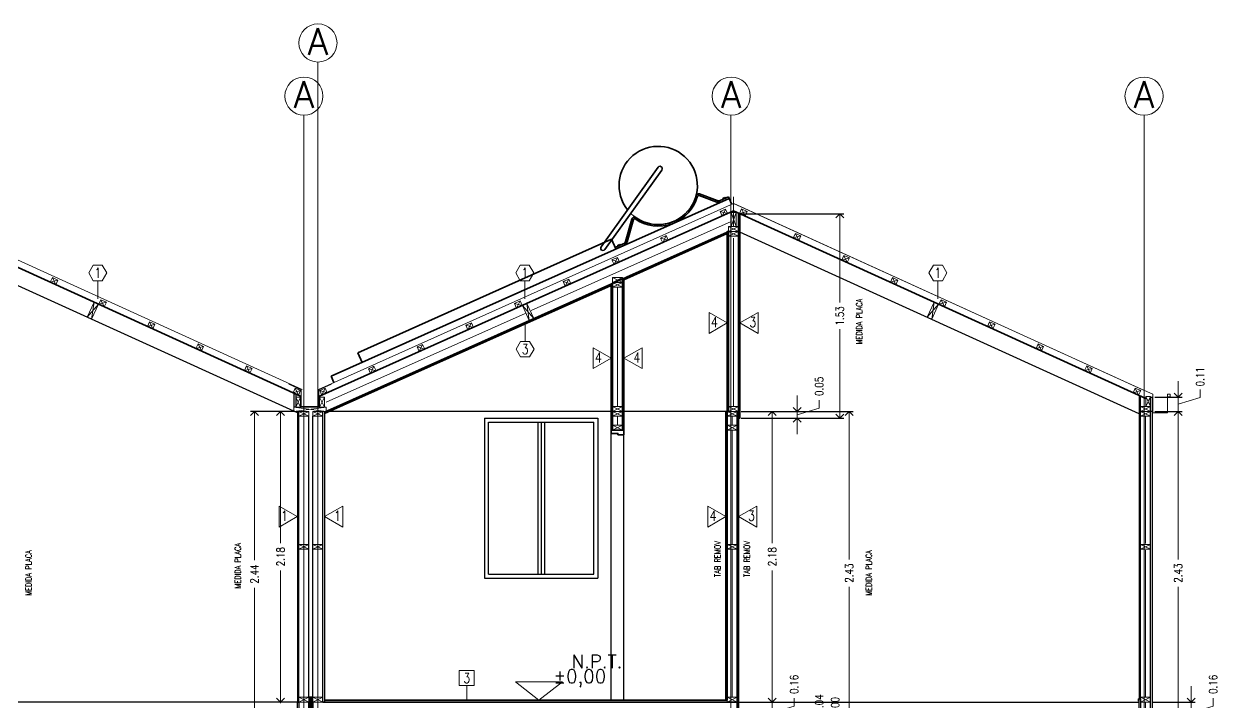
# Model space of a CAD drawing. Header units: inches. Extents: x 10.8 to 60.4, y 12.2 to 79.7.
# Drawn here: x 24.24 to 33.21, y 74.64 to 79.72 of the extents above; entities that cross this region are included whole.
import ezdxf
from ezdxf.enums import TextEntityAlignment as Align

# ---------------------------------------------------------------- set-up
doc = ezdxf.new("R2010")
doc.units = ezdxf.units.IN
doc.header["$MEASUREMENT"] = 0
doc.layers.get('DEFPOINTS').update_dxf_attribs({"color": 210})
doc.layers.add('_AUX', color=210, linetype='Continuous', lineweight=18, plot=False)
for name, color, linetype, lineweight in [('A-ANNO-DIMS', 3, 'Continuous', 18), ('A-ANNO-SYMB', 3, 'Continuous', 18), ('A-ANNO-TEXT', 3, 'Continuous', 18), ('A-DETL-MCUT', 4, 'Continuous', 25), ('A-ELEV-MBE1', 7, 'Continuous', 35), ('A-ELEV-MBE2', 4, 'Continuous', 25), ('A-SECT-MCUT', 7, 'Continuous', 35), ('A-WALL-PATT', 8, 'Continuous', 18), ('A-WALL-STUD', 3, 'Continuous', 18)]:
    doc.layers.add(name, color=color, linetype=linetype, lineweight=lineweight)
doc.styles.add('E-ROMANS', font='romans.shx', dxfattribs={"width": 0.8})
doc.dimstyles.new('E-0050_ARW_12', dxfattribs={"dimscale": 0.001, "dimtxt": 60, "dimasz": 60, "dimexe": 30, "dimexo": 20, "dimgap": 30, "dimtad": 0, "dimzin": 0, "dimdsep": 46, "dimtxsty": 'E-ROMANS', "dimblk": 'OPEN90', "dimcen": 30, "dimclrd": 256, "dimclre": 256, "dimclrt": 256, "dimadec": 0, "dimazin": 0, "dimtfac": 1, "dimtmove": 1, "dimatfit": 3, "dimldrblk": 'OPEN90', "dimfxl": 1, "dimtfill": 1, "dimtolj": 1, "dimtzin": 0, "dimlwd": -1, "dimarcsym": 0})

# ---------------------------------------------------------------- blocks, each defined once
blk = doc.blocks.new('_Open90')
at = {"color": 0, "linetype": 'ByBlock', "lineweight": -2}
for p, q in [((0, 0), (-1, 0)), ((-0.5, 0.5), (0, 0)), ((0, 0), (-0.5, -0.5))]:
    blk.add_line(p, q, dxfattribs=at)
blk = doc.blocks.new('*D1560')
at = {"layer": 'A-ANNO-DIMS', "transparency": 16777216}
for p, q in [((29.8546, 74.6961), (29.8546, 74.7561)), ((30.0196, 74.6056), (30.0196, 74.6656)), ((29.8546, 74.4761), (29.8546, 74.6361)), ((29.8546, 74.4761), (29.8546, 74.6361)), ((29.8546, 74.5561), (30.0196, 74.6056)), ((29.8546, 74.4161), (29.8546, 74.3561))]:
    blk.add_line(p, q, dxfattribs=at)
at = {"layer": 'A-ANNO-DIMS', "lineweight": -2, "transparency": 16777216}
for p, q in [((29.6138, 74.6361), (29.8846, 74.6361)), ((29.6138, 74.4761), (29.8846, 74.4761))]:
    blk.add_line(p, q, dxfattribs=at)
at = {"layer": 'DEFPOINTS', "color": 0, "transparency": 16777216}
for p in [(29.5938, 74.6361), (29.8546, 74.6361), (29.5938, 74.4761)]:
    blk.add_point(p, dxfattribs=at)
at = {"layer": 'A-ANNO-DIMS', "transparency": 16777216, "xscale": 0.06, "yscale": 0.06, "zscale": 0.06}
for p, rotation in [((29.8546, 74.6361), 270), ((29.8546, 74.4761), 90)]:
    blk.add_blockref('_Open90', p, dxfattribs=dict(at, rotation=rotation))
at = {"layer": 'A-ANNO-DIMS', "transparency": 16777216, "insert": (30.0196, 74.7688), "char_height": 0.06, "attachment_point": 5, "rotation": 90, "style": 'E-ROMANS', "bg_fill": 3, "box_fill_scale": 1.25, "bg_fill_color": 256, "bg_fill_true_color": 13158600, "bg_fill_transparency": 0}
blk.add_mtext('\\A1;0.16', dxfattribs=at)
blk = doc.blocks.new('*D1561')
at = {"layer": 'A-ANNO-DIMS', "lineweight": -2, "transparency": 16777216}
for p, q in [((29.6238, 76.8161), (29.8846, 76.8161)), ((29.6138, 74.6361), (29.8846, 74.6361))]:
    blk.add_line(p, q, dxfattribs=at)
at = {"layer": 'A-ANNO-DIMS', "transparency": 16777216}
for p, q in [((29.8546, 76.7561), (29.8546, 75.8293)), ((29.8546, 74.6961), (29.8546, 75.623))]:
    blk.add_line(p, q, dxfattribs=at)
at = {"layer": 'DEFPOINTS', "color": 0, "transparency": 16777216}
for p in [(29.6038, 76.8161), (29.8546, 76.8161), (29.5938, 74.6361)]:
    blk.add_point(p, dxfattribs=at)
at = {"layer": 'A-ANNO-DIMS', "transparency": 16777216, "xscale": 0.06, "yscale": 0.06, "zscale": 0.06}
for p, rotation in [((29.8546, 76.8161), 90), ((29.8546, 74.6361), 270)]:
    blk.add_blockref('_Open90', p, dxfattribs=dict(at, rotation=rotation))
at = {"layer": 'A-ANNO-DIMS', "transparency": 16777216, "insert": (29.8546, 75.7261), "char_height": 0.06, "attachment_point": 5, "rotation": 90, "style": 'E-ROMANS', "bg_fill": 3, "box_fill_scale": 1.25, "bg_fill_color": 256, "bg_fill_true_color": 13158600, "bg_fill_transparency": 0}
blk.add_mtext('\\A1;2.18', dxfattribs=at)
blk = doc.blocks.new('*D1618')
at = {"layer": 'A-ANNO-DIMS', "lineweight": -2, "transparency": 16777216}
for p, q in [((29.6238, 78.2987), (30.3918, 78.2987)), ((29.6338, 76.7661), (30.3918, 76.7661))]:
    blk.add_line(p, q, dxfattribs=at)
at = {"layer": 'A-ANNO-DIMS', "transparency": 16777216}
for p, q in [((30.3618, 78.2387), (30.3618, 77.6321)), ((30.3618, 76.8261), (30.3618, 77.4327))]:
    blk.add_line(p, q, dxfattribs=at)
at = {"layer": 'DEFPOINTS', "color": 0, "transparency": 16777216}
for p in [(29.6038, 78.2987), (30.3618, 78.2987), (29.6138, 76.7661)]:
    blk.add_point(p, dxfattribs=at)
at = {"layer": 'A-ANNO-DIMS', "transparency": 16777216, "xscale": 0.06, "yscale": 0.06, "zscale": 0.06}
for p, rotation in [((30.3618, 78.2987), 90), ((30.3618, 76.7661), 270)]:
    blk.add_blockref('_Open90', p, dxfattribs=dict(at, rotation=rotation))
at = {"layer": 'A-ANNO-DIMS', "transparency": 16777216, "insert": (30.3618, 77.5324), "char_height": 0.06, "attachment_point": 5, "rotation": 90, "style": 'E-ROMANS', "bg_fill": 3, "box_fill_scale": 1.25, "bg_fill_color": 256, "bg_fill_true_color": 13158600, "bg_fill_transparency": 0}
blk.add_mtext('\\A1;1.53', dxfattribs=at)
blk = doc.blocks.new('*D1619')
at = {"layer": 'A-ANNO-DIMS', "transparency": 16777216}
for p, q in [((30.162, 74.4501), (30.162, 74.5101)), ((30.327, 74.4396), (30.327, 74.4996)), ((30.162, 74.3901), (30.327, 74.4396)), ((30.162, 74.3301), (30.162, 74.2701))]:
    blk.add_line(p, q, dxfattribs=at)
at = {"layer": 'A-ANNO-DIMS', "lineweight": -2, "transparency": 16777216}
blk.add_line((29.6238, 74.3901), (30.192, 74.3901), dxfattribs=at)
blk.add_line((29.6238, 74.3901), (30.192, 74.3901), dxfattribs=at)
at = {"layer": 'DEFPOINTS', "color": 0, "transparency": 16777216}
for p in [(29.6038, 74.3901), (29.6038, 74.3901), (30.162, 74.3901)]:
    blk.add_point(p, dxfattribs=at)
at = {"layer": 'A-ANNO-DIMS', "transparency": 16777216, "xscale": 0.06, "yscale": 0.06, "zscale": 0.06}
for rotation in [270, 90]:
    blk.add_blockref('_Open90', (30.162, 74.3901), dxfattribs=dict(at, rotation=rotation))
at = {"layer": 'A-ANNO-DIMS', "transparency": 16777216, "insert": (30.327, 74.6028), "char_height": 0.06, "attachment_point": 5, "rotation": 90, "style": 'E-ROMANS', "bg_fill": 3, "box_fill_scale": 1.25, "bg_fill_color": 256, "bg_fill_true_color": 13158600, "bg_fill_transparency": 0}
blk.add_mtext('\\A1;0.00', dxfattribs=at)
blk = doc.blocks.new('*D1563')
at = {"layer": 'A-ANNO-DIMS', "transparency": 16777216}
for p, q in [((30.0423, 74.4861), (30.0423, 74.5461)), ((30.2073, 74.4576), (30.2073, 74.5176)), ((30.0423, 74.4081), (30.2073, 74.4576)), ((30.0423, 74.3901), (30.0423, 74.4261)), ((30.0423, 74.3901), (30.0423, 74.4261)), ((30.0423, 74.3301), (30.0423, 74.2701))]:
    blk.add_line(p, q, dxfattribs=at)
at = {"layer": 'A-ANNO-DIMS', "lineweight": -2, "transparency": 16777216}
for p, q in [((29.6238, 74.4261), (30.0723, 74.4261)), ((29.6238, 74.3901), (30.0723, 74.3901))]:
    blk.add_line(p, q, dxfattribs=at)
at = {"layer": 'DEFPOINTS', "color": 0, "transparency": 16777216}
for p in [(29.6038, 74.4261), (29.6038, 74.3901), (30.0423, 74.4261)]:
    blk.add_point(p, dxfattribs=at)
at = {"layer": 'A-ANNO-DIMS', "transparency": 16777216, "xscale": 0.06, "yscale": 0.06, "zscale": 0.06}
for p, rotation in [((30.0423, 74.4261), 270), ((30.0423, 74.3901), 90)]:
    blk.add_blockref('_Open90', p, dxfattribs=dict(at, rotation=rotation))
at = {"layer": 'A-ANNO-DIMS', "transparency": 16777216, "insert": (30.2073, 74.6219), "char_height": 0.06, "attachment_point": 5, "rotation": 90, "style": 'E-ROMANS', "bg_fill": 3, "box_fill_scale": 1.25, "bg_fill_color": 256, "bg_fill_true_color": 13158600, "bg_fill_transparency": 0}
blk.add_mtext('\\A1;0.04', dxfattribs=at)
blk = doc.blocks.new('*D1564')
at = {"layer": 'A-ANNO-DIMS', "lineweight": -2, "transparency": 16777216}
for p, q in [((29.6238, 76.8161), (30.4628, 76.8161)), ((29.6238, 74.3901), (30.4628, 74.3901))]:
    blk.add_line(p, q, dxfattribs=at)
at = {"layer": 'A-ANNO-DIMS', "transparency": 16777216}
for p, q in [((30.4328, 76.7561), (30.4328, 75.7063)), ((30.4328, 74.4501), (30.4328, 75.5))]:
    blk.add_line(p, q, dxfattribs=at)
at = {"layer": 'DEFPOINTS', "color": 0, "transparency": 16777216}
for p in [(29.6038, 76.8161), (30.4328, 76.8161), (29.6038, 74.3901)]:
    blk.add_point(p, dxfattribs=at)
at = {"layer": 'A-ANNO-DIMS', "transparency": 16777216, "xscale": 0.06, "yscale": 0.06, "zscale": 0.06}
for p, rotation in [((30.4328, 76.8161), 90), ((30.4328, 74.3901), 270)]:
    blk.add_blockref('_Open90', p, dxfattribs=dict(at, rotation=rotation))
at = {"layer": 'A-ANNO-DIMS', "transparency": 16777216, "insert": (30.4328, 75.6031), "char_height": 0.06, "attachment_point": 5, "rotation": 90, "style": 'E-ROMANS', "bg_fill": 3, "box_fill_scale": 1.25, "bg_fill_color": 256, "bg_fill_true_color": 13158600, "bg_fill_transparency": 0}
blk.add_mtext('\\A1;2.43', dxfattribs=at)
blk = doc.blocks.new('*D1566')
at = {"layer": 'A-ANNO-DIMS', "transparency": 16777216}
for p, q in [((30.0423, 76.8761), (30.0423, 76.9361)), ((30.2073, 76.8406), (30.2073, 76.9006)), ((30.0423, 76.7911), (30.2073, 76.8406)), ((30.0423, 76.7661), (30.0423, 76.8161)), ((30.0423, 76.7661), (30.0423, 76.8161)), ((30.0423, 76.7061), (30.0423, 76.6461))]:
    blk.add_line(p, q, dxfattribs=at)
at = {"layer": 'A-ANNO-DIMS', "lineweight": -2, "transparency": 16777216}
for p, q in [((29.6238, 76.8161), (30.0723, 76.8161)), ((29.6238, 76.7661), (30.0723, 76.7661))]:
    blk.add_line(p, q, dxfattribs=at)
at = {"layer": 'DEFPOINTS', "color": 0, "transparency": 16777216}
for p in [(29.6038, 76.8161), (30.0423, 76.8161), (29.6038, 76.7661)]:
    blk.add_point(p, dxfattribs=at)
at = {"layer": 'A-ANNO-DIMS', "transparency": 16777216, "xscale": 0.06, "yscale": 0.06, "zscale": 0.06}
for p, rotation in [((30.0423, 76.8161), 270), ((30.0423, 76.7661), 90)]:
    blk.add_blockref('_Open90', p, dxfattribs=dict(at, rotation=rotation))
at = {"layer": 'A-ANNO-DIMS', "transparency": 16777216, "insert": (30.2073, 77.0038), "char_height": 0.06, "attachment_point": 5, "rotation": 90, "style": 'E-ROMANS', "bg_fill": 3, "box_fill_scale": 1.25, "bg_fill_color": 256, "bg_fill_true_color": 13158600, "bg_fill_transparency": 0}
blk.add_mtext('\\A1;0.05', dxfattribs=at)
blk = doc.blocks.new('*D1624')
at = {"layer": 'A-ANNO-DIMS', "lineweight": -2, "transparency": 16777216}
for p, q in [((26.2748, 76.8161), (25.9432, 76.8161)), ((26.2627, 74.3761), (25.9432, 74.3761))]:
    blk.add_line(p, q, dxfattribs=at)
at = {"layer": 'A-ANNO-DIMS', "transparency": 16777216}
for p, q in [((25.9732, 76.7561), (25.9732, 75.7004)), ((25.9732, 74.4361), (25.9732, 75.4918))]:
    blk.add_line(p, q, dxfattribs=at)
at = {"layer": 'DEFPOINTS', "color": 0, "transparency": 16777216}
for p in [(25.9732, 76.8161), (26.2948, 76.8161), (26.2827, 74.3761)]:
    blk.add_point(p, dxfattribs=at)
at = {"layer": 'A-ANNO-DIMS', "transparency": 16777216, "xscale": 0.06, "yscale": 0.06, "zscale": 0.06}
for p, rotation in [((25.9732, 76.8161), 90), ((25.9732, 74.3761), 270)]:
    blk.add_blockref('_Open90', p, dxfattribs=dict(at, rotation=rotation))
at = {"layer": 'A-ANNO-DIMS', "transparency": 16777216, "insert": (25.9732, 75.5961), "char_height": 0.06, "attachment_point": 5, "rotation": 90, "style": 'E-ROMANS', "bg_fill": 3, "box_fill_scale": 1.25, "bg_fill_color": 256, "bg_fill_true_color": 13158600, "bg_fill_transparency": 0}
blk.add_mtext('\\A1;2.44', dxfattribs=at)
blk = doc.blocks.new('*D1627')
at = {"layer": 'A-ANNO-DIMS', "transparency": 16777216}
for p, q in [((26.1698, 74.6961), (26.1698, 74.7561)), ((26.1698, 74.6361), (26.1698, 74.6274)), ((26.1698, 74.4261), (26.1698, 74.4348)), ((26.1698, 74.3661), (26.1698, 74.3061))]:
    blk.add_line(p, q, dxfattribs=at)
at = {"layer": 'A-ANNO-DIMS', "lineweight": -2, "transparency": 16777216}
for p, q in [((26.2748, 74.6361), (26.1398, 74.6361)), ((26.2627, 74.4261), (26.1398, 74.4261))]:
    blk.add_line(p, q, dxfattribs=at)
at = {"layer": 'DEFPOINTS', "color": 0, "transparency": 16777216}
for p in [(26.2948, 74.6361), (26.2827, 74.4261)]:
    blk.add_point(p, dxfattribs=at)
at = {"layer": 'A-ANNO-DIMS', "transparency": 16777216, "xscale": 0.06, "yscale": 0.06, "zscale": 0.06}
for p, rotation in [((26.1698, 74.6361), 270), ((26.1698, 74.4261), 90)]:
    blk.add_blockref('_Open90', p, dxfattribs=dict(at, rotation=rotation))
at = {"layer": 'A-ANNO-DIMS', "transparency": 16777216, "insert": (26.1698, 74.5311), "char_height": 0.06, "attachment_point": 5, "rotation": 90, "style": 'E-ROMANS', "bg_fill": 3, "box_fill_scale": 1.25, "bg_fill_color": 256, "bg_fill_true_color": 13158600, "bg_fill_transparency": 0}
blk.add_mtext('\\A1;0.21', dxfattribs=at)
at = {"layer": 'DEFPOINTS', "color": 0, "transparency": 16777216}
blk.add_point((26.1698, 74.6361), dxfattribs=at)
blk = doc.blocks.new('*D1628')
at = {"layer": 'A-ANNO-DIMS', "lineweight": -2, "transparency": 16777216}
for p, q in [((26.2627, 76.8161), (26.1398, 76.8161)), ((26.2748, 74.6361), (26.1398, 74.6361))]:
    blk.add_line(p, q, dxfattribs=at)
at = {"layer": 'A-ANNO-DIMS', "transparency": 16777216}
for p, q in [((26.1698, 76.7561), (26.1698, 75.8293)), ((26.1698, 74.6961), (26.1698, 75.623))]:
    blk.add_line(p, q, dxfattribs=at)
at = {"layer": 'DEFPOINTS', "color": 0, "transparency": 16777216}
for p in [(26.1698, 76.8161), (26.2827, 76.8161), (26.2948, 74.6361)]:
    blk.add_point(p, dxfattribs=at)
at = {"layer": 'A-ANNO-DIMS', "transparency": 16777216, "xscale": 0.06, "yscale": 0.06, "zscale": 0.06}
for p, rotation in [((26.1698, 76.8161), 90), ((26.1698, 74.6361), 270)]:
    blk.add_blockref('_Open90', p, dxfattribs=dict(at, rotation=rotation))
at = {"layer": 'A-ANNO-DIMS', "transparency": 16777216, "insert": (26.1698, 75.7261), "char_height": 0.06, "attachment_point": 5, "rotation": 90, "style": 'E-ROMANS', "bg_fill": 3, "box_fill_scale": 1.25, "bg_fill_color": 256, "bg_fill_true_color": 13158600, "bg_fill_transparency": 0}
blk.add_mtext('\\A1;2.18', dxfattribs=at)
blk = doc.blocks.new('*D1596')
at = {"layer": 'A-ANNO-DIMS', "transparency": 16777216}
for p, q in [((32.9961, 74.6961), (32.9961, 74.7561)), ((33.1611, 74.6056), (33.1611, 74.6656)), ((32.9961, 74.4761), (32.9961, 74.6361)), ((32.9961, 74.4761), (32.9961, 74.6361)), ((32.9961, 74.5561), (33.1611, 74.6056)), ((32.9961, 74.4161), (32.9961, 74.3561))]:
    blk.add_line(p, q, dxfattribs=at)
at = {"layer": 'A-ANNO-DIMS', "lineweight": -2, "transparency": 16777216}
for p, q in [((32.7008, 74.6361), (33.0261, 74.6361)), ((32.7008, 74.4761), (33.0261, 74.4761))]:
    blk.add_line(p, q, dxfattribs=at)
at = {"layer": 'DEFPOINTS', "color": 0, "transparency": 16777216}
for p in [(32.6808, 74.6361), (32.9961, 74.6361), (32.6808, 74.4761)]:
    blk.add_point(p, dxfattribs=at)
at = {"layer": 'A-ANNO-DIMS', "transparency": 16777216, "xscale": 0.06, "yscale": 0.06, "zscale": 0.06}
for p, rotation in [((32.9961, 74.6361), 270), ((32.9961, 74.4761), 90)]:
    blk.add_blockref('_Open90', p, dxfattribs=dict(at, rotation=rotation))
at = {"layer": 'A-ANNO-DIMS', "transparency": 16777216, "insert": (33.1611, 74.7688), "char_height": 0.06, "attachment_point": 5, "rotation": 90, "style": 'E-ROMANS', "bg_fill": 3, "box_fill_scale": 1.25, "bg_fill_color": 256, "bg_fill_true_color": 13158600, "bg_fill_transparency": 0}
blk.add_mtext('\\A1;0.16', dxfattribs=at)
blk = doc.blocks.new('*D1661')
at = {"layer": 'A-ANNO-DIMS', "lineweight": -2, "transparency": 16777216}
for p, q in [((32.7248, 76.8161), (32.9284, 76.8161)), ((32.7248, 74.3901), (32.9284, 74.3901))]:
    blk.add_line(p, q, dxfattribs=at)
at = {"layer": 'A-ANNO-DIMS', "transparency": 16777216}
for p, q in [((32.8984, 76.7561), (32.8984, 75.7063)), ((32.8984, 74.4501), (32.8984, 75.5))]:
    blk.add_line(p, q, dxfattribs=at)
at = {"layer": 'DEFPOINTS', "color": 0, "transparency": 16777216}
for p in [(32.7048, 76.8161), (32.8984, 76.8161), (32.7048, 74.3901)]:
    blk.add_point(p, dxfattribs=at)
at = {"layer": 'A-ANNO-DIMS', "transparency": 16777216, "xscale": 0.06, "yscale": 0.06, "zscale": 0.06}
for p, rotation in [((32.8984, 76.8161), 90), ((32.8984, 74.3901), 270)]:
    blk.add_blockref('_Open90', p, dxfattribs=dict(at, rotation=rotation))
at = {"layer": 'A-ANNO-DIMS', "transparency": 16777216, "insert": (32.8984, 75.6031), "char_height": 0.06, "attachment_point": 5, "rotation": 90, "style": 'E-ROMANS', "bg_fill": 3, "box_fill_scale": 1.25, "bg_fill_color": 256, "bg_fill_true_color": 13158600, "bg_fill_transparency": 0}
blk.add_mtext('\\A1;2.43', dxfattribs=at)
blk = doc.blocks.new('*D1662')
at = {"layer": 'A-ANNO-DIMS', "transparency": 16777216}
for p, q in [((32.8984, 76.9841), (32.8984, 77.0441)), ((33.0634, 76.9196), (33.0634, 76.9796)), ((32.8984, 76.9241), (32.8984, 76.8161)), ((32.8984, 76.9241), (32.8984, 76.8161)), ((32.8984, 76.8701), (33.0634, 76.9196)), ((32.8984, 76.7561), (32.8984, 76.6961))]:
    blk.add_line(p, q, dxfattribs=at)
at = {"layer": 'A-ANNO-DIMS', "lineweight": -2, "transparency": 16777216}
for p, q in [((32.7248, 76.9241), (32.9284, 76.9241)), ((32.7248, 76.8161), (32.9284, 76.8161))]:
    blk.add_line(p, q, dxfattribs=at)
at = {"layer": 'DEFPOINTS', "color": 0, "transparency": 16777216}
for p in [(32.7048, 76.9241), (32.7048, 76.8161), (32.8984, 76.8161)]:
    blk.add_point(p, dxfattribs=at)
at = {"layer": 'A-ANNO-DIMS', "transparency": 16777216, "xscale": 0.06, "yscale": 0.06, "zscale": 0.06}
for p, rotation in [((32.8984, 76.9241), 270), ((32.8984, 76.8161), 90)]:
    blk.add_blockref('_Open90', p, dxfattribs=dict(at, rotation=rotation))
at = {"layer": 'A-ANNO-DIMS', "transparency": 16777216, "insert": (33.0634, 77.0759), "char_height": 0.06, "attachment_point": 5, "rotation": 90, "style": 'E-ROMANS', "bg_fill": 3, "box_fill_scale": 1.25, "bg_fill_color": 256, "bg_fill_true_color": 13158600, "bg_fill_transparency": 0}
blk.add_mtext('\\A1;0.11', dxfattribs=at)

msp = doc.modelspace()

# ---------------------------------------------------------------- linework, layer by layer
at = {"layer": '_AUX', "color": 4}
for points in [[(26.5507, 77.0207), (26.4568, 76.9779), (26.4568, 76.8541), (26.3908, 76.8541)], [(32.6178, 74.6861), (32.6178, 74.6611), (32.5984, 74.6611), (32.5984, 74.6437), (32.604, 74.6503)]]:
    msp.add_lwpolyline(points, dxfattribs=at)
at = {"layer": 'A-ANNO-SYMB'}
for p, q in [((26.4495, 70.4853), (26.4493, 79.4367)), ((26.3442, 70.8369), (26.3442, 79.0381)), ((29.5463, 79.0381), (29.5463, 70.8368)), ((32.6433, 70.8368), (32.6433, 79.0381))]:
    msp.add_line(p, q, dxfattribs=at)
for points in [[(26.3301, 76.9811), (23.2673, 78.3759)], [(27.9299, 74.787), (28.282, 74.787)], [(27.9299, 74.787), (28.106, 74.6511), (28.282, 74.787)]]:
    msp.add_lwpolyline(points, dxfattribs=at)
for centre in [(26.4493, 79.5797), (26.3442, 79.1811), (29.5478, 79.1811), (32.6433, 79.1811)]:
    msp.add_circle(centre, 0.143, dxfattribs=at)
at = {"layer": 'A-ANNO-TEXT'}
for p, q in [((24.7987, 77.7967), (24.7987, 77.6606)), ((28.0004, 77.7967), (28.0004, 77.6606)), ((31.0977, 77.7967), (31.0977, 77.6606)), ((28.0028, 77.3415), (28.0028, 77.4724)), ((27.5653, 74.7603), (27.5653, 74.6511))]:
    msp.add_line(p, q, dxfattribs=at)
for points in [[(24.8324, 77.7967), (24.866, 77.855), (24.8324, 77.9133), (24.765, 77.9133), (24.7314, 77.855), (24.765, 77.7967)], [(28.034, 77.7967), (28.0677, 77.855), (28.034, 77.9133), (27.9667, 77.9133), (27.933, 77.855), (27.9667, 77.7967)], [(31.1314, 77.7967), (31.1651, 77.855), (31.1314, 77.9133), (31.0641, 77.9133), (31.0304, 77.855), (31.0641, 77.7967)], [(29.5188, 77.4803), (29.383, 77.5587), (29.383, 77.4018)], [(28.0365, 77.2249), (28.0701, 77.2832), (28.0365, 77.3415), (27.9691, 77.3415), (27.9355, 77.2832), (27.9691, 77.2249)], [(28.6488, 77.2155), (28.5129, 77.294), (28.5129, 77.1371)], [(28.7438, 77.2155), (28.8797, 77.294), (28.8797, 77.1371)], [(26.4988, 76.0277), (26.6347, 76.1062), (26.6347, 75.9493)], [(29.5088, 76.0277), (29.3729, 76.1062), (29.3729, 75.9493)], [(27.509, 74.8728), (27.6215, 74.8728), (27.6215, 74.7603), (27.509, 74.7603)]]:
    msp.add_lwpolyline(points, close=True, dxfattribs=at)
at = {"layer": 'A-DETL-MCUT'}
msp.add_line((32.6058, 76.9297), (32.6178, 76.9297), dxfattribs=at)
for points in [[(32.6058, 76.9297), (32.6058, 74.6611), (32.6178, 74.6611), (32.6178, 76.9297)], [(26.2948, 76.8161), (26.2948, 74.6361), (26.3068, 74.6361), (26.3068, 76.8161)], [(26.4988, 76.8161), (26.4988, 74.6361), (26.4868, 74.6361), (26.4868, 76.8161)]]:
    msp.add_lwpolyline(points, dxfattribs=at)
for points in [[(32.6058, 74.6611), (32.6178, 74.6611), (32.6178, 74.4261), (32.6058, 74.4261)], [(26.2948, 74.6361), (26.3068, 74.6361), (26.3068, 74.4261), (26.2947, 74.4261)]]:
    msp.add_lwpolyline(points, close=True, dxfattribs=at)
at = {"layer": 'A-ELEV-MBE1'}
for p, q in [((28.9992, 78.6479), (28.5725, 78.0516)), ((29.028, 78.6268), (28.6014, 78.0307)), ((29.3071, 78.4365), (29.4391, 78.3861)), ((29.3112, 78.4473), (29.4432, 78.3969)), ((29.527, 78.4249), (29.466, 78.3976)), ((29.4891, 78.4085), (29.4865, 78.4142)), ((29.4868, 78.4149), (29.5002, 78.4209)), ((29.4921, 78.4098), (29.4895, 78.4156)), ((29.4979, 78.4193), (29.5005, 78.4136)), ((29.5009, 78.4206), (29.5035, 78.4149)), ((29.527, 78.4249), (29.5318, 78.4143)), ((28.7556, 78.0913), (28.8032, 78.2588)), ((28.7667, 78.0881), (28.8145, 78.2558)), ((28.7391, 78.0723), (28.6787, 78.0452)), ((28.7015, 78.056), (28.699, 78.0617)), ((28.6992, 78.0625), (28.7126, 78.0684)), ((28.7045, 78.0574), (28.7019, 78.0631)), ((28.7103, 78.0668), (28.7129, 78.0611)), ((28.7133, 78.0682), (28.7159, 78.0625)), ((28.6787, 78.0452), (28.6835, 78.0347)), ((26.3197, 76.9241), (26.3197, 76.9307)), ((29.5088, 76.8161), (29.5088, 74.6511)), ((29.5188, 74.6511), (29.5188, 76.8161)), ((29.5188, 74.6511), (26.4988, 74.6511))]:
    msp.add_line(p, q, dxfattribs=at)
for points in [[(26.5493, 77.0796), (29.5318, 78.4143)], [(29.5318, 78.4143), (29.5522, 78.3687)], [(26.3197, 76.9307), (23.2673, 78.3206)], [(26.4988, 76.8103), (29.5188, 78.1617)], [(28.7438, 77.8039), (29.5188, 78.1507)], [(26.7485, 77.2563), (28.6508, 78.1077)], [(28.6508, 78.1077), (28.6835, 78.0347)], [(28.7438, 77.8149), (28.7438, 76.6761), (28.7338, 76.6761), (28.7338, 77.8104)], [(26.4988, 76.7994), (28.6488, 77.7614)], [(28.6588, 77.7768), (28.6588, 76.6761), (28.6488, 76.6761), (28.6488, 77.7724)], [(26.7485, 77.2563), (26.7812, 77.1833)], [(26.5493, 77.0796), (26.5697, 77.0339)], [(26.4618, 76.9307), (26.4618, 76.9241)], [(28.6488, 76.6761), (28.6488, 76.6511), (28.6988, 76.6511), (28.6988, 76.6411), (28.7438, 76.6411), (28.7438, 76.6761), (28.6488, 76.6761)], [(26.4118, 74.6721), (26.3818, 74.6721)], [(26.3918, 74.6721), (26.3918, 74.4041)], [(26.4018, 74.6721), (26.4018, 74.4041)], [(26.3818, 74.6361), (26.3818, 74.4761)], [(26.4118, 74.6361), (26.4118, 74.4761)], [(26.4868, 74.4761), (29.5938, 74.4761), (29.5938, 74.6361), (26.4868, 74.6361), (26.4868, 74.6361)]]:
    msp.add_lwpolyline(points, dxfattribs=at)
for centre, radius, start, end in [((29.0006, 78.5109), 0.2936, 225.56838, 218.43727), ((29.0136, 78.6374), 0.0178, 323.50184, 144.71841), ((29.0006, 78.5109), 0.3052, 235.35032, 344.88562), ((29.3038, 78.4278), 0.0208, 69.11012, 160.19507), ((29.3038, 78.4278), 0.00927, 69.13934, 157.43176), ((29.487, 78.4144), 0.000537, 114.11012, 204.11012), ((29.489, 78.4153), 0.000537, 24.11012, 114.11012), ((29.49, 78.4158), 0.000537, 114.11012, 204.11012), ((29.4974, 78.4191), 0.000537, 24.11012, 114.11012), ((29.4984, 78.4195), 0.000537, 114.11012, 204.11012), ((29.5004, 78.4204), 0.000537, 24.11012, 114.11012), ((29.5, 78.4134), 0.000537, 294.11012, 24.11012), ((29.501, 78.4138), 0.000537, 204.11012, 294.11012), ((29.503, 78.4147), 0.000537, 294.11012, 24.11012), ((29.4538, 78.4247), 0.0414, 249.11012, 294.11012), ((29.4538, 78.4247), 0.0298, 249.11012, 294.11012), ((29.4896, 78.4087), 0.000537, 204.11012, 294.11012), ((29.4916, 78.4096), 0.000537, 294.11012, 24.11012), ((29.4926, 78.4101), 0.000537, 204.11012, 294.11012), ((28.8228, 78.2517), 0.0208, 59.88941, 159.99153), ((28.8228, 78.2517), 0.00926, 62.30828, 153.62295), ((28.6995, 78.062), 0.000537, 114.11012, 204.11012), ((28.7015, 78.0629), 0.000537, 24.11012, 114.11012), ((28.702, 78.0563), 0.000537, 204.11012, 294.11012), ((28.7024, 78.0633), 0.000537, 114.11012, 204.11012), ((28.704, 78.0572), 0.000537, 294.11012, 24.11012), ((28.705, 78.0576), 0.000537, 204.11012, 294.11012), ((28.7098, 78.0666), 0.000537, 24.11012, 114.11012), ((28.7108, 78.0671), 0.000537, 114.11012, 204.11012), ((28.7128, 78.068), 0.000537, 24.11012, 114.11012), ((28.7124, 78.0609), 0.000537, 294.11012, 24.11012), ((28.7134, 78.0613), 0.000537, 204.11012, 294.11012), ((28.7154, 78.0622), 0.000537, 294.11012, 24.11012), ((28.7269, 78.0994), 0.0298, 294.11012, 344.11012), ((28.7269, 78.0994), 0.0414, 294.11012, 344.11012), ((28.5869, 78.0411), 0.0178, 144.11012, 325.07999)]:
    msp.add_arc(centre, radius, start, end, dxfattribs=at)
at = {"layer": 'A-ELEV-MBE2'}
for p, q in [((28.6488, 76.8161), (26.5363, 76.8161)), ((29.5088, 76.8161), (28.7438, 76.8161)), ((26.3818, 74.6721), (26.3818, 76.7801)), ((26.4118, 74.6721), (26.4118, 76.7801)), ((27.6988, 76.7661), (27.6988, 75.5661)), ((27.6988, 76.7661), (28.5488, 76.7661)), ((27.7288, 76.7361), (28.5188, 76.7361)), ((27.7288, 75.5961), (27.7288, 76.7361)), ((28.0988, 76.7361), (28.0988, 75.5961)), ((28.1238, 76.7361), (28.1238, 75.5961)), ((28.1488, 76.7361), (28.1488, 75.5961)), ((28.5188, 75.5961), (28.5188, 76.7361)), ((28.5488, 76.7661), (28.5488, 75.5661)), ((28.7438, 76.6761), (28.6488, 76.6761)), ((28.6488, 74.6511), (28.6488, 76.6761)), ((28.7438, 74.6511), (28.7438, 76.6761)), ((27.6988, 75.5661), (28.5488, 75.5661)), ((27.7288, 75.5961), (28.5188, 75.5961))]:
    msp.add_line(p, q, dxfattribs=at)
at = {"layer": 'A-SECT-MCUT'}
msp.add_line((29.5088, 76.8161), (29.5188, 76.8161), dxfattribs=at)
for points in [[(29.6038, 78.2987), (29.6038, 76.7661), (29.6138, 76.7661), (29.6138, 78.2987)], [(29.5938, 76.8161), (29.5938, 74.3901), (29.6038, 74.3901), (29.6038, 76.8161)]]:
    msp.add_lwpolyline(points, dxfattribs=at)
msp.add_lwpolyline([(29.5288, 76.8161), (29.5288, 78.1661), (29.5188, 78.1661), (29.5188, 76.8161)], close=True, dxfattribs=at)
at = {"layer": 'A-WALL-PATT', "ltscale": 0.1}
for p, q in [((28.6963, 77.7475), (28.6963, 76.8521)), ((26.3443, 75.8261), (26.3443, 76.7801)), ((26.4494, 75.8265), (26.4494, 76.7805)), ((28.6963, 76.7801), (28.6963, 76.7121)), ((32.6553, 75.8261), (32.6553, 76.7801)), ((26.3443, 74.6721), (26.3443, 75.7761)), ((26.4494, 74.6725), (26.4494, 75.7765)), ((26.3443, 74.6361), (26.3443, 74.4761))]:
    msp.add_line(p, q, dxfattribs=at)
at = {"layer": 'A-WALL-PATT', "ltscale": 0.16}
for points in [[(28.0478, 77.5719), (29.5483, 78.2406)], [(26.5118, 76.8846), (28.0022, 77.5515)]]:
    msp.add_lwpolyline(points, dxfattribs=at)
at = {"layer": 'A-WALL-STUD'}
for p, q in [((29.4796, 78.2811), (29.5052, 78.3341)), ((29.5207, 78.2994), (29.4641, 78.3158)), ((29.0754, 78.1002), (29.0188, 78.1165)), ((29.0344, 78.0818), (29.0599, 78.1349)), ((28.6692, 77.9185), (28.6948, 77.9715)), ((28.7103, 77.9368), (28.6537, 77.9531)), ((24.4426, 77.7854), (24.4993, 77.8013)), ((24.4836, 77.7668), (24.4584, 77.82)), ((28.3452, 77.7735), (28.2886, 77.7898)), ((28.3041, 77.7551), (28.3297, 77.8081)), ((28.7338, 77.8195), (28.6588, 77.7835)), ((28.6588, 77.8195), (28.7338, 77.7835)), ((30.7417, 77.7854), (30.7984, 77.8013)), ((30.7826, 77.7668), (30.7574, 77.82)), ((28.7338, 77.7835), (28.6588, 77.7475)), ((28.6588, 77.7835), (28.7338, 77.7475)), ((24.7194, 77.522), (24.8035, 77.6211)), ((24.7708, 77.636), (24.7521, 77.5071)), ((24.8067, 77.6196), (24.8634, 77.6356)), ((24.8476, 77.601), (24.8224, 77.6542)), ((27.9801, 77.6101), (27.9235, 77.6264)), ((27.939, 77.5917), (27.9646, 77.6448)), ((28.0668, 77.5119), (27.9832, 77.6115)), ((28.0161, 77.6262), (28.0339, 77.4972)), ((31.0184, 77.522), (31.1026, 77.6211)), ((31.0698, 77.636), (31.0512, 77.5071)), ((31.1057, 77.6196), (31.1624, 77.6356)), ((31.1466, 77.601), (31.1214, 77.6542)), ((25.1707, 77.4539), (25.2274, 77.4698)), ((25.2116, 77.4352), (25.1864, 77.4885)), ((27.615, 77.4467), (27.5584, 77.463)), ((27.5739, 77.4283), (27.5995, 77.4814)), ((31.4697, 77.4539), (31.5264, 77.4698)), ((31.5107, 77.4352), (31.4855, 77.4885)), ((25.5347, 77.2881), (25.5914, 77.3041)), ((25.5757, 77.2695), (25.5505, 77.3227)), ((27.2499, 77.2833), (27.1933, 77.2996)), ((27.2088, 77.265), (27.2343, 77.318)), ((31.8338, 77.2881), (31.8905, 77.3041)), ((31.8747, 77.2695), (31.8495, 77.3227)), ((25.8988, 77.1224), (25.9555, 77.1383)), ((25.9397, 77.1037), (25.9145, 77.157)), ((26.8847, 77.12), (26.8282, 77.1363)), ((26.8437, 77.1016), (26.8692, 77.1546)), ((32.1978, 77.1224), (32.2545, 77.1383)), ((32.2388, 77.1037), (32.2136, 77.157)), ((26.3038, 76.938), (26.2786, 76.9912)), ((26.4786, 76.9382), (26.5041, 76.9913)), ((32.6028, 76.938), (32.5776, 76.9912)), ((26.2628, 76.9566), (26.3195, 76.9726)), ((26.4978, 76.8491), (26.4618, 76.9241)), ((26.4978, 76.9241), (26.4618, 76.8491)), ((26.5196, 76.9566), (26.463, 76.9729)), ((32.5619, 76.9566), (32.6186, 76.9726)), ((26.4868, 76.8161), (26.4118, 76.7801)), ((26.4118, 76.8161), (26.4868, 76.7801)), ((28.6588, 76.8161), (28.7338, 76.8521)), ((28.7338, 76.8161), (28.6588, 76.8521)), ((28.6588, 76.7801), (28.7338, 76.8161)), ((28.7338, 76.7801), (28.6588, 76.8161)), ((28.6588, 76.6761), (28.7338, 76.7121)), ((28.7338, 76.6761), (28.6588, 76.7121)), ((26.4118, 75.7831), (26.4868, 75.8191)), ((26.4868, 75.7831), (26.4118, 75.8191)), ((26.4868, 74.6361), (26.4118, 74.6721)), ((26.4118, 74.6361), (26.4868, 74.6721))]:
    msp.add_line(p, q, dxfattribs=at)
for points in [[(29.4796, 78.2811), (29.5207, 78.2994), (29.5052, 78.3341), (29.4641, 78.3158)], [(29.0344, 78.0818), (29.0754, 78.1002), (29.0599, 78.1349), (29.0188, 78.1165)], [(28.6692, 77.9185), (28.7103, 77.9368), (28.6948, 77.9715), (28.6537, 77.9531)], [(24.4836, 77.7668), (24.4426, 77.7854), (24.4584, 77.82), (24.4993, 77.8013)], [(28.3041, 77.7551), (28.3452, 77.7735), (28.3297, 77.8081), (28.2886, 77.7898)], [(28.7338, 77.8195), (28.6588, 77.8195), (28.6588, 77.7835), (28.7338, 77.7835)], [(30.7826, 77.7668), (30.7417, 77.7854), (30.7574, 77.82), (30.7984, 77.8013)], [(28.7338, 77.7835), (28.6588, 77.7835), (28.6588, 77.7475), (28.7338, 77.7475)], [(24.8035, 77.6211), (24.7708, 77.636), (24.7194, 77.522), (24.7521, 77.5071)], [(24.8476, 77.601), (24.8067, 77.6196), (24.8224, 77.6542), (24.8634, 77.6356)], [(27.939, 77.5917), (27.9801, 77.6101), (27.9646, 77.6448), (27.9235, 77.6264)], [(27.9832, 77.6115), (28.0161, 77.6262), (28.0668, 77.5119), (28.0339, 77.4972)], [(31.1026, 77.6211), (31.0698, 77.636), (31.0184, 77.522), (31.0512, 77.5071)], [(31.1466, 77.601), (31.1057, 77.6196), (31.1214, 77.6542), (31.1624, 77.6356)], [(25.2116, 77.4352), (25.1707, 77.4539), (25.1864, 77.4885), (25.2274, 77.4698)], [(27.5739, 77.4283), (27.615, 77.4467), (27.5995, 77.4814), (27.5584, 77.463)], [(31.5107, 77.4352), (31.4697, 77.4539), (31.4855, 77.4885), (31.5264, 77.4698)], [(25.5757, 77.2695), (25.5347, 77.2881), (25.5505, 77.3227), (25.5914, 77.3041)], [(27.2088, 77.265), (27.2499, 77.2833), (27.2343, 77.318), (27.1933, 77.2996)], [(31.8747, 77.2695), (31.8338, 77.2881), (31.8495, 77.3227), (31.8905, 77.3041)], [(25.9397, 77.1037), (25.8988, 77.1224), (25.9145, 77.157), (25.9555, 77.1383)], [(26.8437, 77.1016), (26.8847, 77.12), (26.8692, 77.1546), (26.8282, 77.1363)], [(32.2388, 77.1037), (32.1978, 77.1224), (32.2136, 77.157), (32.2545, 77.1383)], [(26.3038, 76.938), (26.2628, 76.9566), (26.2786, 76.9912), (26.3195, 76.9726)], [(26.4786, 76.9382), (26.5196, 76.9566), (26.5041, 76.9913), (26.463, 76.9729)], [(32.6028, 76.938), (32.5619, 76.9566), (32.5776, 76.9912), (32.6186, 76.9726)], [(26.4978, 76.8491), (26.4978, 76.9241), (26.4618, 76.9241), (26.4618, 76.8491)], [(26.4868, 76.8161), (26.4118, 76.8161), (26.4118, 76.7801), (26.4868, 76.7801)], [(28.6588, 76.8161), (28.7338, 76.8161), (28.7338, 76.8521), (28.6588, 76.8521)], [(28.6588, 76.7801), (28.7338, 76.7801), (28.7338, 76.8161), (28.6588, 76.8161)], [(28.6588, 76.6761), (28.7338, 76.6761), (28.7338, 76.7121), (28.6588, 76.7121)], [(26.4118, 75.7831), (26.4868, 75.7831), (26.4868, 75.8191), (26.4118, 75.8191)], [(26.4868, 74.6361), (26.4118, 74.6361), (26.4118, 74.6721), (26.4868, 74.6721)]]:
    msp.add_lwpolyline(points, close=True, dxfattribs=at)
for points in [[(26.4868, 76.8161), (26.5118, 76.8161), (26.5118, 76.8491), (26.3317, 76.8491), (26.2697, 76.8491), (26.2697, 76.8161), (26.3067, 76.8161)], [(26.5118, 76.8491), (26.2697, 76.8161)], [(26.2697, 76.8491), (26.5118, 76.8161)]]:
    msp.add_lwpolyline(points, dxfattribs=at)

# ---------------------------------------------------------------- texts
at = {"layer": 'A-ANNO-TEXT', "attachment_point": 5, "style": 'E-ROMANS'}
for s, insert, char_height, rotation in [('\\pi-0.45,l0.45,t0.45;1', (24.7987, 77.855), 0.075, 0.00048), ('\\pi-0.45,l0.45,t0.45;1', (28.0004, 77.855), 0.075, 0.00048), ('\\pi-0.45,l0.45,t0.45;1', (31.0977, 77.855), 0.075, 0.00048), ('MEDIDA PLACA', (30.508, 77.4896), 0.045, 90), ('\\pi-0.45,l0.45,t0.45;4', (29.4219, 77.4859), 0.075, 0.00048), ('\\pi-0.45,l0.45,t0.45;3', (28.0028, 77.2832), 0.075, 0.00048), ('\\pi-0.45,l0.45,t0.45;4', (28.5519, 77.2212), 0.075, 0.00048), ('\\pi-0.45,l0.45,t0.45;4', (28.8407, 77.2212), 0.075, 359.99952), ('\\pi-0.45,l0.45,t0.45;1', (26.5957, 76.0334), 0.075, 359.99952), ('\\pi-0.45,l0.45,t0.45;4', (29.4119, 76.0334), 0.075, 0.00048), ('MEDIDA PLACA', (25.8478, 75.6584), 0.045, 90), ('TAB REMOV', (29.4461, 75.7086), 0.045, 90), ('MEDIDA PLACA', (24.2803, 75.6044), 0.045, 90), ('MEDIDA PLACA', (30.5793, 75.6044), 0.045, 90), ('\\pi-0.45,l0.45,t0.45;3', (27.5653, 74.8166), 0.075, 0.00048)]:
    msp.add_mtext(s, dxfattribs=dict(at, insert=insert, char_height=char_height, rotation=rotation))
at = {"layer": 'A-ANNO-TEXT', "style": 'E-ROMANS'}
for p in [(26.4493, 79.5908), (26.3442, 79.1922), (29.5478, 79.1922), (32.6433, 79.1922)]:
    msp.add_attdef('A', text='0.00', height=0.2, dxfattribs=at).set_placement(p, align=Align.MIDDLE_CENTER)
for tag, text, p in [('N.P.T.', 'N.', (28.5413, 74.8611)), ('%%P0,00', '0.00', (28.4131, 74.7495))]:
    msp.add_attdef(tag, text=text, height=0.1, dxfattribs=at).set_placement(p, align=Align.BOTTOM_CENTER)

# ---------------------------------------------------------------- next in the draw order: dimensions: what is measured, and where the dimension line sits
at = {"layer": 'A-ANNO-DIMS'}
for base, p1, p2, picture, middle in [((25.9732, 76.8161), (26.2827, 74.3761), (26.2948, 76.8161), '*D1624', (25.9732, 75.5961)), ((29.8546, 74.6361), (29.5938, 74.4761), (29.5938, 74.6361), '*D1560', (30.0196, 74.6956)), ((32.9961, 74.6361), (32.6808, 74.4761), (32.6808, 74.6361), '*D1596', (33.1611, 74.6956))]:
    dim = msp.add_linear_dim(base=base, p1=p1, p2=p2, angle=90, dimstyle='E-0050_ARW_12', dxfattribs=at)
    dim.commit()
    dim.dimension.update_dxf_attribs({"geometry": picture, "text_midpoint": middle})

# ---------------------------------------------------------------- next in the draw order: linework, layer by layer
at = {"layer": 'A-DETL-MCUT'}
msp.add_lwpolyline([(32.7048, 76.8161), (32.7048, 74.3901), (32.6928, 74.3901), (32.6928, 76.8161)], dxfattribs=at)
at = {"layer": 'A-WALL-PATT', "ltscale": 0.1}
for p, q in [((32.6553, 74.6721), (32.6553, 75.7761)), ((32.6553, 74.6361), (32.6553, 74.4621))]:
    msp.add_line(p, q, dxfattribs=at)

# ---------------------------------------------------------------- next in the draw order: dimensions: what is measured, and where the dimension line sits
at = {"layer": 'A-ANNO-DIMS'}
for base, p1, p2, picture, middle in [((29.8546, 76.8161), (29.5938, 74.6361), (29.6038, 76.8161), '*D1561', (29.8546, 75.7261)), ((26.1698, 74.6361), (26.2827, 74.4261), (26.2948, 74.6361), '*D1627', (26.1698, 74.5311))]:
    dim = msp.add_linear_dim(base=base, p1=p1, p2=p2, angle=90, dimstyle='E-0050_ARW_12', dxfattribs=at)
    dim.commit()
    dim.dimension.update_dxf_attribs({"geometry": picture, "text_midpoint": middle})

# ---------------------------------------------------------------- next in the draw order: linework, layer by layer
at = {"layer": 'A-WALL-PATT', "ltscale": 0.1}
for p, q in [((29.5563, 76.7121), (29.5563, 76.7801)), ((29.5563, 75.8191), (29.5563, 76.6761)), ((29.5563, 74.6721), (29.5563, 75.7831))]:
    msp.add_line(p, q, dxfattribs=at)

# ---------------------------------------------------------------- next in the draw order: dimensions: what is measured, and where the dimension line sits
at = {"layer": 'A-ANNO-DIMS'}
for base, p1, p2, picture, middle in [((30.3618, 78.2987), (29.6138, 76.7661), (29.6038, 78.2987), '*D1618', (30.3618, 77.5324)), ((26.1698, 76.8161), (26.2948, 74.6361), (26.2827, 76.8161), '*D1628', (26.1698, 75.7261)), ((32.8984, 76.8161), (32.7048, 74.3901), (32.7048, 76.8161), '*D1661', (32.8984, 75.6031)), ((30.1620469846, 74.3901347004), (29.6037683762, 74.3901347004), (29.6037960516, 74.3901347004), '*D1619', (30.3270469846, 74.5296347004))]:
    dim = msp.add_linear_dim(base=base, p1=p1, p2=p2, angle=90, dimstyle='E-0050_ARW_12', dxfattribs=at)
    dim.commit()
    dim.dimension.update_dxf_attribs({"geometry": picture, "text_midpoint": middle})

# ---------------------------------------------------------------- next in the draw order: linework, layer by layer
at = {"layer": '_AUX'}
msp.add_lwpolyline([(29.5663, 78.2021), (29.5663, 78.4255)], dxfattribs=at)
at = {"layer": '_AUX', "color": 4}
msp.add_lwpolyline([(26.2308, 77.0207), (26.3247, 76.9779), (26.3247, 76.8541), (26.3908, 76.8541)], dxfattribs=at)
at = {"layer": 'A-ANNO-SYMB'}
for points in [[(26.4526, 76.9815), (29.5663, 78.375)], [(32.5579, 77.0128), (32.7098, 76.9448), (32.7098, 76.8065), (32.8198, 76.8065), (32.8198, 76.9465), (32.8398, 76.9465), (32.8398, 76.9265), (32.8253, 76.9265)]]:
    msp.add_lwpolyline(points, dxfattribs=at)
at = {"layer": 'A-ANNO-TEXT'}
for points in [[(29.6138, 77.4803), (29.7497, 77.5587), (29.7497, 77.4018)], [(26.2947, 76.0277), (26.1589, 76.1062), (26.1589, 75.9493)]]:
    msp.add_lwpolyline(points, close=True, dxfattribs=at)
at = {"layer": 'A-DETL-MCUT'}
for points in [[(26.2717, 76.948), (26.2837, 76.948), (26.2837, 76.8491), (26.2717, 76.8491)], [(32.6928, 76.9241), (32.7048, 76.9241), (32.7048, 76.8161), (32.6928, 76.8161)]]:
    msp.add_lwpolyline(points, close=True, dxfattribs=at)
at = {"layer": 'A-ELEV-MBE2'}
msp.add_line((23.2947, 74.6368), (26.2947, 74.6368), dxfattribs=at)
msp.add_lwpolyline([(26.2948, 76.8047), (23.3148, 78.1616)], dxfattribs=at)
at = {"layer": 'A-SECT-MCUT'}
msp.add_line((29.6138, 78.2987), (29.6038, 78.2987), dxfattribs=at)
at = {"layer": 'A-WALL-STUD'}
for p, q in [((29.6515, 78.2818), (29.6263, 78.335)), ((29.5843, 78.2021), (29.5483, 78.3087)), ((29.5843, 78.3087), (29.5483, 78.2021)), ((29.6106, 78.3004), (29.6673, 78.3163)), ((29.6038, 78.2021), (29.5288, 78.1661)), ((29.5288, 78.2021), (29.6038, 78.1661)), ((29.6038, 78.1661), (29.5288, 78.1301)), ((29.5288, 78.1661), (29.6038, 78.1301)), ((30.0545, 78.0983), (30.0293, 78.1515)), ((30.0136, 78.1169), (30.0703, 78.1328)), ((30.3776, 77.9512), (30.4343, 77.9671)), ((30.4186, 77.9325), (30.3934, 77.9857)), ((26.2837, 76.8491), (26.3197, 76.9241)), ((26.2837, 76.9241), (26.3197, 76.8491)), ((26.3068, 76.8161), (26.3818, 76.7801)), ((26.3818, 76.8161), (26.3068, 76.7801)), ((26.3068, 75.7831), (26.3818, 75.8191)), ((26.3818, 75.7831), (26.3068, 75.8191)), ((32.6928, 75.7831), (32.6178, 75.8191)), ((32.6178, 75.7831), (32.6928, 75.8191)), ((26.3068, 74.6361), (26.3818, 74.6721)), ((26.3818, 74.6361), (26.3068, 74.6721)), ((32.6928, 74.6361), (32.6178, 74.6721)), ((32.6178, 74.6361), (32.6928, 74.6721))]:
    msp.add_line(p, q, dxfattribs=at)
for points in [[(29.6515, 78.2818), (29.6106, 78.3004), (29.6263, 78.335), (29.6673, 78.3163)], [(29.5483, 78.3087), (29.5843, 78.3087), (29.5843, 78.2021), (29.5483, 78.2021)], [(29.6038, 78.2021), (29.5288, 78.2021), (29.5288, 78.1661), (29.6038, 78.1661)], [(29.6038, 78.1661), (29.5288, 78.1661), (29.5288, 78.1301), (29.6038, 78.1301)], [(30.0545, 78.0983), (30.0136, 78.1169), (30.0293, 78.1515), (30.0703, 78.1328)], [(30.4186, 77.9325), (30.3776, 77.9512), (30.3934, 77.9857), (30.4343, 77.9671)], [(26.2837, 76.8491), (26.2837, 76.9241), (26.3197, 76.9241), (26.3197, 76.8491)], [(26.3068, 76.8161), (26.3818, 76.8161), (26.3818, 76.7801), (26.3068, 76.7801)], [(26.3068, 75.7831), (26.3818, 75.7831), (26.3818, 75.8191), (26.3068, 75.8191)], [(32.6928, 75.7831), (32.6178, 75.7831), (32.6178, 75.8191), (32.6928, 75.8191)], [(26.3068, 74.6361), (26.3818, 74.6361), (26.3818, 74.6721), (26.3068, 74.6721)], [(32.6928, 74.6361), (32.6178, 74.6361), (32.6178, 74.6721), (32.6928, 74.6721)]]:
    msp.add_lwpolyline(points, close=True, dxfattribs=at)

# ---------------------------------------------------------------- next in the draw order: texts
at = {"layer": 'A-ANNO-TEXT', "char_height": 0.075, "attachment_point": 5, "style": 'E-ROMANS'}
for s, insert, rotation in [('\\pi-0.45,l0.45,t0.45;3', (29.7107, 77.4859), 359.99952), ('\\pi-0.45,l0.45,t0.45;1', (26.1978, 76.0334), 0.00048)]:
    msp.add_mtext(s, dxfattribs=dict(at, insert=insert, rotation=rotation))

# ---------------------------------------------------------------- next in the draw order: dimensions: what is measured, and where the dimension line sits
at = {"layer": 'A-ANNO-DIMS'}
dim = msp.add_linear_dim(base=(30.0423, 74.4261), p1=(29.6038, 74.3901), p2=(29.6038, 74.4261), angle=90, dimstyle='E-0050_ARW_12', dxfattribs=at)
dim.commit()
dim.dimension.update_dxf_attribs({"geometry": '*D1563', "text_midpoint": (30.2073, 74.5476)})

# ---------------------------------------------------------------- next in the draw order: dimensions: what is measured, and where the dimension line sits
for base, p1, p2, picture, middle in [((32.8984, 76.8161), (32.7048, 76.9241), (32.7048, 76.8161), '*D1662', (33.0634, 77.0096)), ((30.4328, 76.8161), (29.6038, 74.3901), (29.6038, 76.8161), '*D1564', (30.4328, 75.6031))]:
    dim = msp.add_linear_dim(base=base, p1=p1, p2=p2, angle=90, dimstyle='E-0050_ARW_12', dxfattribs=at)
    dim.commit()
    dim.dimension.update_dxf_attribs({"geometry": picture, "text_midpoint": middle})

# ---------------------------------------------------------------- next in the draw order: linework, layer by layer
at = {"layer": 'A-ANNO-TEXT'}
msp.add_lwpolyline([(29.6038, 76.0277), (29.7397, 76.1062), (29.7397, 75.9493)], close=True, dxfattribs=at)
at = {"layer": 'A-ELEV-MBE2'}
msp.add_line((29.6038, 74.6361), (32.6058, 74.6361), dxfattribs=at)
at = {"layer": 'A-WALL-STUD'}
for p, q in [((32.6928, 76.9271), (32.6568, 76.8521)), ((32.6928, 76.8521), (32.6568, 76.9271)), ((32.6178, 76.8521), (32.6928, 76.8161)), ((32.6928, 76.8521), (32.6178, 76.8161)), ((32.6178, 76.8161), (32.6928, 76.7801)), ((32.6928, 76.8161), (32.6178, 76.7801)), ((29.5188, 75.7831), (29.5938, 75.8191)), ((29.5938, 75.7831), (29.5188, 75.8191)), ((29.5188, 74.6361), (29.5938, 74.6721)), ((29.5938, 74.6361), (29.5188, 74.6721))]:
    msp.add_line(p, q, dxfattribs=at)
for points in [[(32.6928, 76.9271), (32.6928, 76.8521), (32.6568, 76.8521), (32.6568, 76.9271)], [(32.6178, 76.8521), (32.6928, 76.8521), (32.6928, 76.8161), (32.6178, 76.8161)], [(32.6178, 76.8161), (32.6928, 76.8161), (32.6928, 76.7801), (32.6178, 76.7801)], [(29.5188, 75.7831), (29.5938, 75.7831), (29.5938, 75.8191), (29.5188, 75.8191)], [(29.5188, 74.6361), (29.5938, 74.6361), (29.5938, 74.6721), (29.5188, 74.6721)]]:
    msp.add_lwpolyline(points, close=True, dxfattribs=at)

# ---------------------------------------------------------------- next in the draw order: texts
at = {"layer": 'A-ANNO-TEXT', "attachment_point": 5, "style": 'E-ROMANS'}
for s, insert, char_height, rotation in [('\\pi-0.45,l0.45,t0.45;3', (29.7007, 76.0334), 0.075, 359.99952), ('TAB REMOV', (29.6659, 75.7086), 0.045, 90)]:
    msp.add_mtext(s, dxfattribs=dict(at, insert=insert, char_height=char_height, rotation=rotation))

# ---------------------------------------------------------------- next in the draw order: dimensions: what is measured, and where the dimension line sits
at = {"layer": 'A-ANNO-DIMS'}
dim = msp.add_linear_dim(base=(30.0423, 76.8161), p1=(29.6038, 76.7661), p2=(29.6038, 76.8161), angle=90, dimstyle='E-0050_ARW_12', dxfattribs=at)
dim.commit()
dim.dimension.update_dxf_attribs({"geometry": '*D1566', "text_midpoint": (30.2073, 76.9306)})

# ---------------------------------------------------------------- next in the draw order: linework, layer by layer
at = {"layer": 'A-ANNO-SYMB'}
for points in [[(26.4526, 76.9815), (29.5663, 78.375)], [(32.6291, 76.9811), (29.5663, 78.3759)], [(32.6388, 76.9766), (29.5665, 78.3753)]]:
    msp.add_lwpolyline(points, dxfattribs=at)
at = {"layer": 'A-ELEV-MBE1'}
for points in [[(26.4618, 76.9307), (29.5663, 78.3199)], [(32.6568, 76.9134), (29.5663, 78.3206)]]:
    msp.add_lwpolyline(points, dxfattribs=at)
at = {"layer": 'A-ELEV-MBE2'}
msp.add_lwpolyline([(32.6058, 76.7993), (29.6138, 78.1616)], dxfattribs=at)
at = {"layer": 'A-WALL-PATT', "ltscale": 0.1}
msp.add_line((29.5663, 76.8521), (29.5663, 78.1161), dxfattribs=at)
at = {"layer": 'A-WALL-STUD'}
for p, q in [((29.5938, 76.8161), (29.5188, 76.7801)), ((29.5188, 76.8161), (29.5938, 76.7801)), ((29.6038, 76.8521), (29.5288, 76.8161)), ((29.5288, 76.8521), (29.6038, 76.8161)), ((29.5188, 76.6761), (29.5938, 76.7121)), ((29.5938, 76.6761), (29.5188, 76.7121))]:
    msp.add_line(p, q, dxfattribs=at)
for points in [[(29.5938, 76.8161), (29.5188, 76.8161), (29.5188, 76.7801), (29.5938, 76.7801)], [(29.6038, 76.8521), (29.5288, 76.8521), (29.5288, 76.8161), (29.6038, 76.8161)], [(29.5188, 76.6761), (29.5938, 76.6761), (29.5938, 76.7121), (29.5188, 76.7121)]]:
    msp.add_lwpolyline(points, close=True, dxfattribs=at)

doc.saveas('drawing.dxf')
